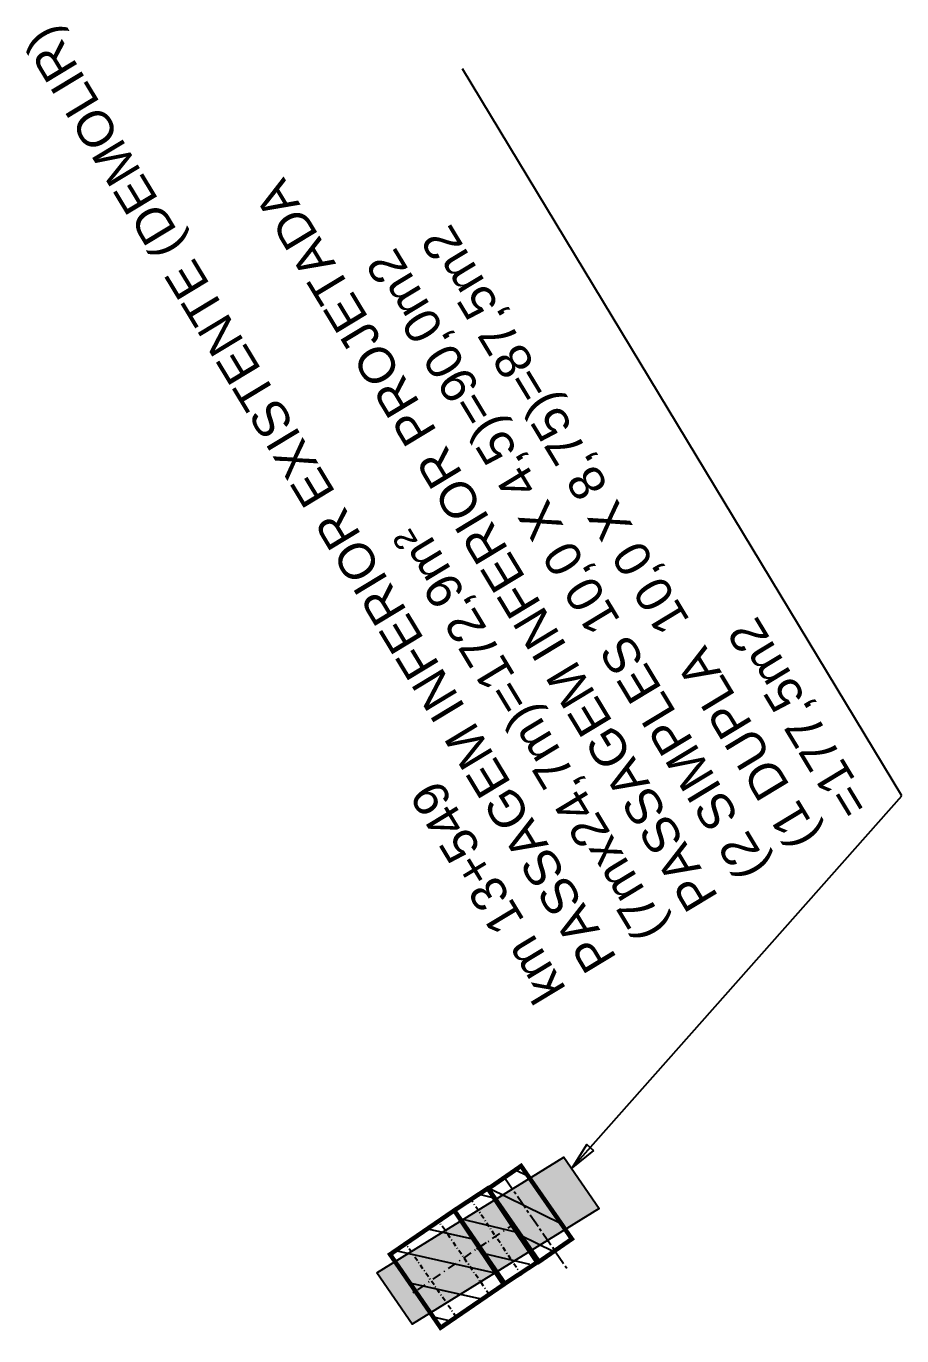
# Model space of a CAD drawing. Header units: metres. Extents: x 288915 to 323983, y 7382661 to 7464883.
# Drawn here: x 322123.4 to 322221.9, y 7402523.1 to 7402670.4 of the extents above; entities that cross this region are included whole.
import ezdxf

# ---------------------------------------------------------------- set-up
doc = ezdxf.new("R2010")
doc.units = ezdxf.units.M
doc.linetypes.add('CENTER', pattern=[50.800000000000004, 31.75, -6.35, 6.35, -6.35])
doc.linetypes.add('DASHDOTX2', pattern=[2, 1, -0.5, 0, -0.5])
doc.layers.get('0').update_dxf_attribs({"color": 255})
for name, color, linetype in [('_PASS. INFERIOR A CONSTRUIR', 10, 'Continuous'), ('A-IMAGENS', 255, 'Continuous'), ('EIXO', 1, 'DASHDOTX2'), ('U-HZ-TEXTO-OAE', 2, 'Continuous')]:
    doc.layers.add(name, color=color, linetype=linetype)
doc.layers.add('_PASS. INFERIOR A DEMOLIR', color=10, linetype='Continuous', transparency=0.5)
doc.styles.add('ARIAL', font='arial.ttf')
doc.styles.add('DIM', font='arial.ttf', dxfattribs={"width": 0.8})
doc.dimstyles.new('U-1_2000', dxfattribs={"dimscale": 2, "dimtxt": 1.5, "dimasz": 0.75, "dimexe": 0.75, "dimexo": 0.75, "dimgap": 0.25, "dimtad": 1, "dimzin": 4, "dimtxsty": 'DIM', "dimblk": 'ARCHTICK', "dimcen": 0.7, "dimdle": 0.75, "dimclrd": 256, "dimclre": 256, "dimclrt": 256, "dimaunit": 1, "dimadec": 3, "dimazin": 2, "dimtfac": 1, "dimtofl": 0, "dimtmove": 0, "dimatfit": 3, "dimldrblk": 'CLOSEDBLANK', "dimfxl": 0, "dimtolj": 1, "dimtzin": 0, "dimlwd": -1, "dimlwe": -1, "dimarcsym": 0})
pattern_1 = [(70.8105044377959, (0, 0), (-2.998586356760458, 1.043601869033415), [])]

# ---------------------------------------------------------------- blocks, each defined once
blk = doc.blocks.new('_ArchTick')
at = {"color": 0, "linetype": 'ByBlock', "const_width": 0.15}
blk.add_lwpolyline([(-0.5, -0.5), (0.5, 0.5)], dxfattribs=at)
blk = doc.blocks.new('PI MODULO SIMPLES')
at = {"layer": '_PASS. INFERIOR A CONSTRUIR', "lineweight": -3}
h = blk.add_hatch(dxfattribs=at)
h.set_pattern_fill('ANSI31', color=256, scale=0.9999999999999999, angle=25.81050443779591)
h.set_pattern_definition(pattern_1)
h.paths.add_polyline_path([(320184.9166828833, 7385523.540043326), (320182.8343957372, 7385527.530509392), (320191.3990787306, 7385532.084862776), (320193.4805008068, 7385528.096077498)])
at = {"layer": '_PASS. INFERIOR A CONSTRUIR', "lineweight": 30, "const_width": 0.4999999999999999, "flags": 128}
blk.add_lwpolyline([(320184.6518452969, 7385523.399148279), (320193.4804955114, 7385528.096104554), (320191.3990840261, 7385532.084835721), (320182.5695192015, 7385527.389653374)], close=True, dxfattribs=at)
at = {"layer": 'EIXO', "ltscale": 0.5}
blk.add_line((320183.3566726077, 7385525.258705201), (320192.4397897687, 7385530.090470138), dxfattribs=at)
at = {"layer": 'EIXO'}
blk.add_line((320186.8327061711, 7385529.978590742), (320189.2180007742, 7385525.505830016), dxfattribs=at)
blk = doc.blocks.new('PI MODULO DUPLO')
at = {"layer": '_PASS. INFERIOR A CONSTRUIR', "lineweight": -3}
h = blk.add_hatch(dxfattribs=at)
h.set_pattern_fill('ANSI31', color=256, scale=0.9999999999999999, angle=25.81050443779591)
h.set_pattern_definition(pattern_1)
h.paths.add_polyline_path([(320171.362437691, 7385549.147346584), (320167.274849743, 7385556.883931733), (320176.1142775377, 7385561.586555734), (320180.2018654857, 7385553.849970586)])
at = {"layer": '_PASS. INFERIOR A CONSTRUIR', "lineweight": 30, "const_width": 0.4999999999999999, "flags": 128}
blk.add_lwpolyline([(320171.362437691, 7385549.147346584), (320167.274849743, 7385556.883931733), (320176.1142775377, 7385561.586555734), (320180.2018654857, 7385553.849970586)], close=True, dxfattribs=at)
at = {"layer": 'EIXO', "ltscale": 0.5}
for p, q in [((320177.1013020729, 7385559.704651429), (320168.2618742782, 7385555.002027427)), ((320179.2148409504, 7385555.731874892), (320170.3754131558, 7385551.029250889))]:
    blk.add_line(p, q, dxfattribs=at)
at = {"layer": 'EIXO'}
blk.add_line((320171.2586437064, 7385560.041326604), (320176.1746286922, 7385550.800848457), dxfattribs=at)
blk = doc.blocks.new('PONTE SIMPLES 10 - MRS')
at = {"layer": '_PASS. INFERIOR A CONSTRUIR', "lineweight": -3}
h = blk.add_hatch(dxfattribs=at)
h.set_pattern_fill('ANSI31', color=160, scale=0.9999999999999997, angle=-42.12060717935838)
h.set_pattern_definition([(120, (-55.23883416689932, 51.95889081666246), (-2.749630657015592, -1.587499999999998), [])])
h.paths.add_polyline_path([(-63.86999645642936, 95.1945745148696), (-59.37153994012624, 95.26468816306442), (-59.54506766051054, 105.2593851555139), (-64.04353798925877, 105.1901692235842)])
at = {"layer": '_PASS. INFERIOR A CONSTRUIR', "color": 160, "lineweight": 30, "const_width": 0.4999999999999998, "flags": 128}
blk.add_lwpolyline([(-63.86999645642936, 95.1945745148696), (-59.37153994012624, 95.26468816306442), (-59.54506766051054, 105.2593851555139), (-64.04353798925877, 105.1901692235842)], close=True, dxfattribs=at)
at = {"layer": 'A-IMAGENS', "color": 160, "linetype": 'CENTER', "ltscale": 0.05}
blk.add_line((-61.6202627485618, 95.22919015213847), (-61.72417731489986, 107.8140683718957), dxfattribs=at)

msp = doc.modelspace()

# ---------------------------------------------------------------- hatches: boundary and pattern name
at = {"layer": '_PASS. INFERIOR A DEMOLIR', "lineweight": -3}
h = msp.add_hatch(color=256, dxfattribs=at)
h.dxf.hatch_style = 1
h.paths.add_polyline_path([(322162.8444637774, 7402530.22041281), (322183.8819497367, 7402543.226893844), (322187.8610547314, 7402537.457187711), (322166.8355690608, 7402524.458125888)])

# ---------------------------------------------------------------- linework, layer by layer
at = {"layer": '_PASS. INFERIOR A DEMOLIR', "lineweight": -3, "elevation": 754.0987470266115}
msp.add_lwpolyline([(322162.8444637774, 7402530.22041281), (322183.8819497367, 7402543.226893844), (322187.8610547314, 7402537.457187711), (322166.8355690608, 7402524.458125888)], close=True, dxfattribs=at)

# ---------------------------------------------------------------- block references
at = {"layer": 'A-IMAGENS'}
for name, p, rotation in [('PONTE SIMPLES 10 - MRS', (322073.0262068717, 7402585.758798428), 213.8337624263906), ('PI MODULO SIMPLES', (7702657.149836735, 7823297.63809216), 95.74533130322752), ('PI MODULO DUPLO', (-7051595.669742176, 6876691.00429641), 276.5612787574516)]:
    msp.add_blockref(name, p, dxfattribs=dict(at, rotation=rotation))

# ---------------------------------------------------------------- texts
at = {"layer": 'U-HZ-TEXTO-OAE', "color": 2, "linetype": 'Continuous', "lineweight": -3, "insert": (322219.1007820902, 7402583.224696556, -7.901252973388523), "char_height": 4, "width": 150.2515116109687, "attachment_point": 7, "rotation": 121.15043362412126, "style": 'ARIAL'}
msp.add_mtext('km {\\C256;13+549}\\PPASSAGEM INFERIOR EXISTENTE (DEMOLIR) \\P(7mx24,7m)=172,9m²\\PPASSAGEM INFERIOR PROJETADA \\P(2 SIMPLES 10,0 X 4,5)=90,0m2\\P(1 DUPLA  10,0 X 8,75)=87,5m2\\P=177,5m2', dxfattribs=at)

# ---------------------------------------------------------------- leaders
at = {"layer": 'U-HZ-TEXTO-OAE', "color": 2, "linetype": 'Continuous', "lineweight": -3}
msp.add_leader([(322184.86344879, 7402542.085368411, -7.901252973388523), (322221.894046221, 7402583.850726585, -7.901252973388523), (322172.4785296918, 7402665.604600647, -7.901252973388523)], dimstyle='U-1_2000', override={"dimscale": 1, "dimasz": 3}, dxfattribs=at)

doc.saveas('drawing.dxf')
